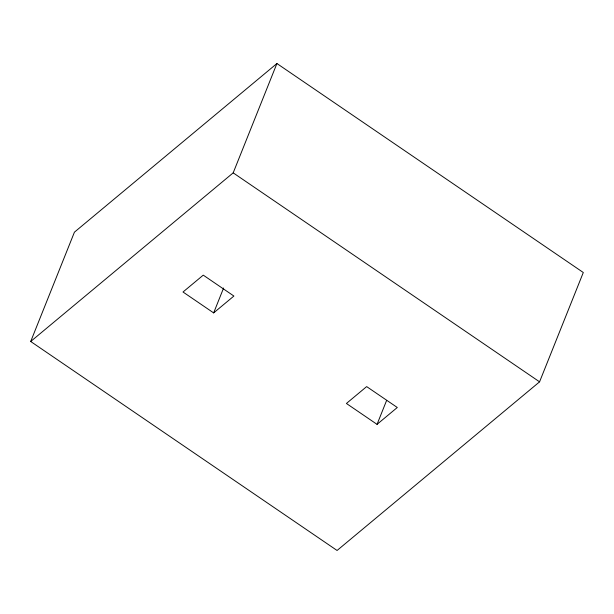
<?xml version="1.0" encoding="UTF-8"?>
<svg xmlns="http://www.w3.org/2000/svg" width="614" height="614" viewBox="0 0 614 614"><rect width="100%" height="100%" fill="white"/><g stroke="black" fill="none" stroke-linecap="round" stroke-linejoin="round"><path stroke-width="0.92" d="M30.7 341.491L74.432 232.161L276.922 63.526L583.3 272.509L539.568 381.839L337.078 550.474L30.7 341.491L233.19 172.856L276.922 63.526M213.649 312.902L233.896 296.04L203.257 275.141L183.01 292.003L213.649 312.902L223.603 288.012M377.05 424.358L397.296 407.496L366.658 386.597L346.411 403.467L377.05 424.358L386.651 400.359M233.19 172.856L539.568 381.839"/></g></svg>
